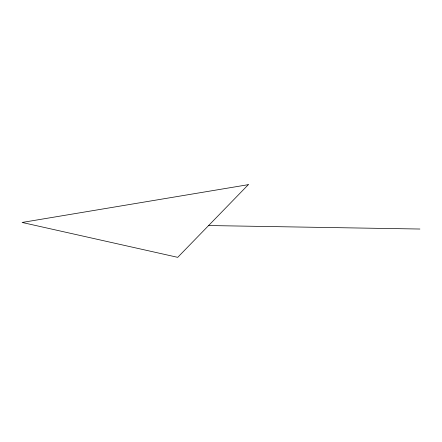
<?xml version="1.0" encoding="UTF-8"?>
<svg xmlns="http://www.w3.org/2000/svg" width="442" height="442" viewBox="0 0 442 442"><rect width="100%" height="100%" fill="white"/><g stroke="black" fill="none" stroke-linecap="round" stroke-linejoin="round"><path stroke-width="0.66" d="M208.618 225.542L419.9 229.028M248.338 184.662L177.723 257.338L22.1 222.459L248.338 184.662"/></g></svg>
